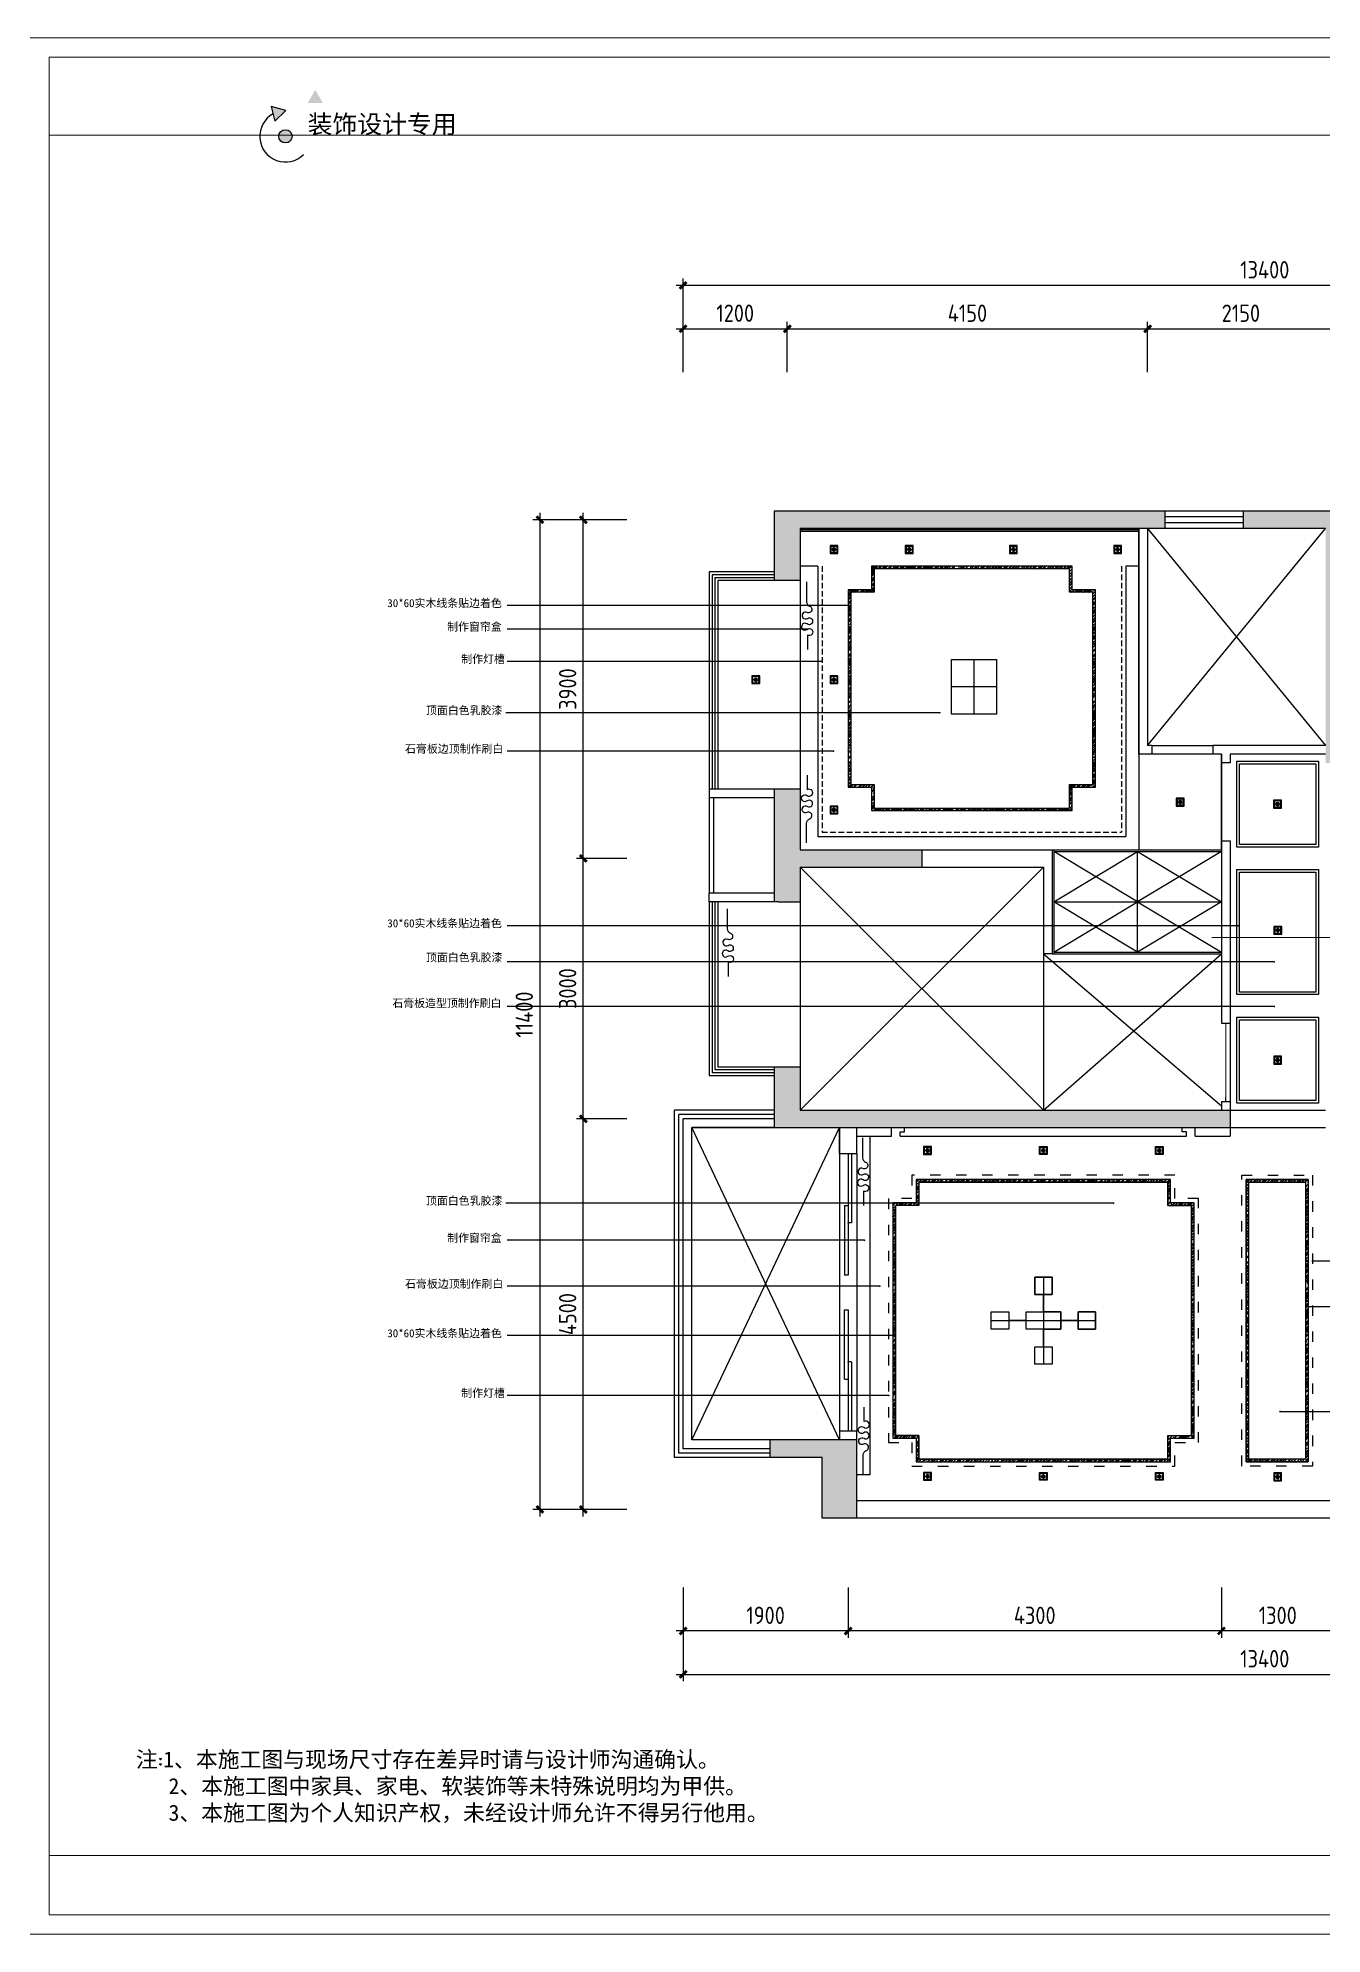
# Model space of a CAD drawing. Extents: x 643133 to 135659452, y -425133 to -387116.
# Drawn here: x 735892 to 750684, y -408958 to -387116 of the extents above; entities that cross this region are included whole.
import ezdxf

# ---------------------------------------------------------------- set-up
doc = ezdxf.new("R2010")
doc.units = 0
doc.header["$LTSCALE"] = 10
doc.header["$MEASUREMENT"] = 0
doc.linetypes.add('ACAD_ISO03W100', pattern=[30, 12, -18])
doc.linetypes.add('DASHED2', pattern=[9.525, 6.35, -3.175])
for name, color, linetype in [('30', 30, 'Continuous'), ('34', 34, 'Continuous'), ('38', 38, 'Continuous')]:
    doc.layers.add(name, color=color, linetype=linetype)
doc.layers.add('极细线', color=250, linetype='Continuous', lineweight=9)
doc.layers.add('窗线', color=2, linetype='Continuous', lineweight=20)
doc.styles.add('ATT', font='')
doc.styles.get("Standard").update_dxf_attribs({"font": 'gbenor.shx', "bigfont": 'gbcbig.shx'})
doc.styles.add('STYLE1', font='')
doc.styles.add('外部标注', font='complex.shx')
doc.styles.add('样式 1', font='complex.shx')
doc.styles.get('ATT').set_extended_font_data('SimSun')
doc.styles.get('STYLE1').set_extended_font_data('SimSun')
doc.dimstyles.new('平面布局内部', dxfattribs={"dimtxt": 60, "dimasz": 20, "dimexe": 40, "dimexo": 0, "dimgap": 50, "dimtad": 1, "dimdec": 0, "dimzin": 0, "dimdsep": 46, "dimtxsty": '外部标注', "dimblk": 'ARCHTICK', "dimcen": 5, "dimclrt": 56, "dimadec": 0, "dimazin": 0, "dimtfac": 1, "dimtdec": 0, "dimtmove": 2, "dimatfit": 3, "dimldrblk": 'DOT', "dimfxl": 40, "dimtolj": 1, "dimtzin": 0, "dimarcsym": 0})
pattern_1 = [(45, (23042.45973, 0), (-0.088388347648, 0.088388347648), [])]
pattern_2 = [(45, (23042.46, 0), (29.6984848, 79.1959595), [525, -70, 175, -35]), (45, (23063, 45.29), (-57.664558, 8.1670833), [105, -11.55, 210, -26.25]), (45, (23033.798, 33.41), (112.11178016, 145.2750882), [280, -49, 140, -35])]

# ---------------------------------------------------------------- blocks, each defined once
blk = doc.blocks.new('_ArchTick')
at = {"color": 0, "linetype": 'ByBlock', "const_width": 0.4}
blk.add_lwpolyline([(-0.5, -0.5), (0.5, 0.5)], dxfattribs=at)
blk = doc.blocks.new('A$C4FE514A6')
at = {"layer": '38'}
h = blk.add_hatch(color=256, dxfattribs=at)
h.paths.add_polyline_path([(218, 150), (202, 150, -0.198912), (186, 114, -0.198912), (150, 98), (150, 82, 0.198912), (198, 102, 0.198912)])
h.paths.add_polyline_path([(150, 218), (150, 202, -0.414214), (202, 150), (218, 150, 0.414214)])
h.paths.add_polyline_path([(150, 202), (150, 218, 0.198912), (102, 198, 0.198912), (82, 150), (98, 150, -0.198912), (114, 186, -0.198912)])
h.paths.add_polyline_path([(150, 82), (150, 98, -0.414214), (98, 150), (82, 150, 0.414214)])
at = {"layer": '34'}
for p, q in [((140, 150), (67, 150)), ((145, 150), (155, 150)), ((150, 160), (150, 247)), ((150, 145), (150, 155)), ((150, 140), (150, 62)), ((160, 150), (236, 150))]:
    blk.add_line(p, q, dxfattribs=at)
at = {"layer": '34', "linetype": 'ByBlock'}
blk.add_lwpolyline([(300, 0), (0, 0), (0, 300), (300, 300)], close=True, dxfattribs=at)
at = {"layer": '34'}
for radius in [67.7, 51.6]:
    blk.add_circle((150, 150), radius, dxfattribs=at)
at = {"layer": '38', "linetype": 'ByBlock'}
blk.add_lwpolyline([(270, 30), (30, 30), (30, 270), (270, 270)], close=True, dxfattribs=at)
blk = doc.blocks.new('_Dot')
at = {"color": 0, "linetype": 'ByBlock', "lineweight": -2}
blk.add_line((-0.5, 0), (-1, 0), dxfattribs=at)
at = {"color": 0, "linetype": 'ByBlock', "const_width": 0.5}
blk.add_lwpolyline([(-0.25, 0, 1), (0.25, 0, 1)], format="xyb", close=True, dxfattribs=at)

msp = doc.modelspace()

# ---------------------------------------------------------------- hatches: boundary and pattern name
at = {"layer": '34'}
h = msp.add_hatch(color=256, dxfattribs=at)
h.paths.add_polyline_path([(738819.8, -388249.5, 1.0000003), (738666.3, -388249.5, 1.0000003)])
h.paths.add_polyline_path([(738578.3, -387906.3), (738622.1, -388076.6), (738743.1, -387958), (738743.1, -387952.2)])
h.paths.add_polyline_path([(739086.1, -387714.1), (738998.3, -387866.5), (739174.2, -387866.4)])
for points in [[(744373.8, -392566.8), (744373.8, -393366.8), (744673.8, -393366.8), (744673.8, -392766.8), (748873.8, -392766.8), (748873.8, -392566.8), (748673.8, -392566.8)], [(750923.8, -392766.8), (751223.8, -392766.8), (751223.8, -392566.8), (750823.8, -392566.8), (749773.8, -392566.8), (749773.8, -392766.8), (750723.8, -392766.8), (750723.8, -395466.8), (750923.8, -395466.8)], [(746073.8, -396666.8), (746073.8, -396466.8), (744673.8, -396466.8), (744673.8, -395766.8), (744423.8, -395766.8), (744373.8, -395766.8), (744373.8, -397066.8), (744423.8, -397066.8), (744673.8, -397066.8), (744673.8, -396666.8)], [(745223.8, -399466.8), (744673.8, -399466.8), (744673.8, -398966.8), (744373.8, -398966.8), (744373.8, -399666.8), (749623.8, -399666.8), (749623.8, -399466.8)], [(744923.8, -403466.8), (744923.8, -404166.8), (745323.8, -404166.8), (745323.8, -403266.8), (744323.8, -403266.8), (744323.8, -403466.8)]]:
    msp.add_hatch(color=256, dxfattribs=at).paths.add_polyline_path(points)
h = msp.add_hatch(dxfattribs=at)
h.set_pattern_fill('ANSI31', color=256, style=0)
h.set_pattern_definition(pattern_1)
h.paths.add_polyline_path([(744673.8, -392781.8), (744673.8, -392801.8), (748573.8, -392801.8), (748573.8, -392781.8)])
h = msp.add_hatch(dxfattribs=at)
h.set_pattern_fill('ANSI31', color=256, style=0)
h.set_pattern_definition(pattern_1)
h.paths.add_polyline_path([(744673.8, -392781.8), (744673.8, -392801.8), (748573.8, -392801.8), (748573.8, -392781.8)])
h = msp.add_hatch(dxfattribs=at)
h.set_pattern_fill('AR-RROOF,_O', color=256, scale=35, angle=45)
h.set_pattern_definition(pattern_2)
h.paths.add_polyline_path([(748073.8, -393471.8), (747803.8, -393471.8), (747803.8, -393201.8), (745493.8, -393201.8), (745493.8, -393471.8), (745223.8, -393471.8), (745223.8, -395746.8), (745493.8, -395746.8), (745493.8, -396016.8), (747803.8, -396016.8), (747803.8, -395746.8), (748073.8, -395746.8)])
h.paths.add_polyline_path([(748043.8, -393501.8), (747773.8, -393501.8), (747773.8, -393231.8), (745523.8, -393231.8), (745523.8, -393501.8), (745253.8, -393501.8), (745253.8, -395716.8), (745523.8, -395716.8), (745523.8, -395986.8), (747773.8, -395986.8), (747773.8, -395716.8), (748043.8, -395716.8)], flags=16)
h = msp.add_hatch(dxfattribs=at)
h.set_pattern_fill('AR-RROOF,_O', color=256, scale=35, angle=45)
h.set_pattern_definition(pattern_2)
h.paths.add_polyline_path([(749208.8, -400536.8), (748938.8, -400536.8), (748938.8, -400266.8), (746008.8, -400266.8), (746008.8, -400536.8), (745738.8, -400536.8), (745738.8, -403246.8), (746008.8, -403246.8), (746008.8, -403516.8), (748938.8, -403516.8), (748938.8, -403246.8), (749208.8, -403246.8)])
h.paths.add_polyline_path([(749178.8, -400566.8), (748908.8, -400566.8), (748908.8, -400296.8), (746038.8, -400296.8), (746038.8, -400566.8), (745768.8, -400566.8), (745768.8, -403216.8), (746038.8, -403216.8), (746038.8, -403486.8), (748908.8, -403486.8), (748908.8, -403216.8), (749178.8, -403216.8)], flags=16)
h = msp.add_hatch(dxfattribs=at)
h.set_pattern_fill('AR-RROOF,_O', color=256, scale=35, angle=45)
h.set_pattern_definition(pattern_2)
h.paths.add_polyline_path([(749808.8, -403516.8), (750523.8, -403516.8), (750523.8, -400266.8), (749808.8, -400266.8)])
h.paths.add_polyline_path([(749838.8, -403486.8), (750493.8, -403486.8), (750493.8, -400296.8), (749838.8, -400296.8)], flags=16)

# ---------------------------------------------------------------- linework, layer by layer
at = {"layer": '30'}
for p, q in [((743323.8, -390466.8), (743323.8, -389886.8)), ((756803.8, -389966.8), (743243.8, -389966.8)), ((743243.8, -390466.8), (744603.8, -390466.8)), ((743323.8, -390966.8), (743323.8, -390386.8)), ((744443.8, -390466.8), (748753.8, -390466.8)), ((744523.8, -390966.8), (744523.8, -390386.8)), ((744523.8, -390886.8), (744523.8, -390386.8)), ((748593.8, -390466.8), (750903.8, -390466.8)), ((748673.8, -390966.8), (748673.8, -390386.8)), ((748673.8, -390966.8), (748673.8, -390386.8)), ((742173.8, -392666.8), (741593.8, -392666.8)), ((741673.8, -392586.8), (741673.8, -404146.8)), ((742673.8, -392666.8), (742093.8, -392666.8)), ((742173.8, -396646.8), (742173.8, -392586.8)), ((744373.8, -392566.8), (744373.8, -393366.8)), ((748673.8, -392566.8), (744373.8, -392566.8)), ((748873.8, -392566.8), (748673.8, -392566.8)), ((748873.8, -392566.8), (748873.8, -392766.8)), ((750823.8, -392566.8), (749773.8, -392566.8)), ((749773.8, -392566.8), (749773.8, -392766.8)), ((748873.8, -392766.8), (744673.8, -392766.8)), ((744673.8, -392766.8), (744673.8, -393366.8)), ((744673.8, -392766.8), (744673.8, -393366.8)), ((748573.8, -392766.8), (748573.8, -395366.8)), ((748573.8, -392766.8), (748573.8, -395366.8)), ((748673.8, -392766.8), (748673.8, -395266.8)), ((750723.8, -392766.8), (749773.8, -392766.8)), ((744673.8, -393366.8), (744373.8, -393366.8)), ((748723.8, -395266.8), (748673.8, -395266.8)), ((748723.8, -395266.8), (748723.8, -395366.8)), ((749423.8, -395266.8), (749423.8, -395366.8)), ((750723.8, -395266.8), (749423.8, -395266.8)), ((748723.8, -395366.8), (748573.8, -395366.8)), ((749523.8, -395366.8), (749423.8, -395366.8)), ((749523.8, -395366.8), (749523.8, -395466.8)), ((749623.8, -395466.8), (749523.8, -395466.8)), ((749623.8, -395366.8), (749623.8, -395466.8)), ((750723.8, -395366.8), (749623.8, -395366.8)), ((743623.8, -395766.8), (744423.8, -395766.8)), ((743623.8, -395766.8), (743623.8, -395866.8)), ((744373.8, -395766.8), (744373.8, -397066.8)), ((744423.8, -395766.8), (744673.8, -395766.8)), ((744673.8, -395766.8), (744673.8, -396466.8)), ((744673.8, -395766.8), (744673.8, -396466.8)), ((743623.8, -395866.8), (744373.8, -395866.8)), ((749523.8, -396366.8), (749523.8, -398466.8)), ((749523.8, -396366.8), (749623.8, -396366.8)), ((749623.8, -396366.8), (749623.8, -398466.8)), ((742673.8, -396566.8), (742093.8, -396566.8)), ((742673.8, -396566.8), (742093.8, -396566.8)), ((742173.8, -399646.8), (742173.8, -396486.8)), ((744673.8, -396466.8), (747573.8, -396466.8)), ((744673.8, -396466.8), (747573.8, -396466.8)), ((746073.8, -396466.8), (746073.8, -396666.8)), ((747573.8, -396466.8), (747573.8, -396666.8)), ((747573.8, -396466.8), (749523.8, -396466.8)), ((744673.8, -396666.8), (744673.8, -397066.8)), ((744673.8, -396666.8), (747373.8, -396666.8)), ((744673.8, -396666.8), (747473.8, -396666.8)), ((747373.8, -396666.8), (747473.8, -396666.8)), ((747473.8, -396666.8), (747473.8, -397666.8)), ((747573.8, -396666.8), (747573.8, -397666.8)), ((744373.8, -396966.8), (743623.8, -396966.8)), ((743623.8, -397066.8), (743623.8, -396966.8)), ((744423.8, -397066.8), (743623.8, -397066.8)), ((744423.8, -397066.8), (744673.8, -397066.8)), ((747573.8, -397666.8), (747473.8, -397666.8)), ((747573.8, -397666.8), (749523.8, -397666.8)), ((749523.8, -398466.8), (749623.8, -398466.8)), ((744373.8, -398966.8), (744373.8, -399666.8)), ((744373.8, -398966.8), (744673.8, -398966.8)), ((744673.8, -398966.8), (744673.8, -399466.8)), ((742173.8, -404146.8), (742173.8, -399486.8)), ((744673.8, -399466.8), (745223.8, -399466.8)), ((745223.8, -399466.8), (749623.8, -399466.8)), ((749523.8, -399366.8), (749523.8, -399466.8)), ((749623.8, -399366.8), (749623.8, -399666.8)), ((742673.8, -399566.8), (742093.8, -399566.8)), ((742673.8, -399566.8), (742093.8, -399566.8)), ((744373.8, -399666.8), (749623.8, -399666.8)), ((745123.8, -399966.8), (745123.8, -399666.8)), ((745323.8, -399966.8), (745323.8, -399666.8)), ((745323.8, -399666.8), (749623.8, -399666.8)), ((745123.8, -399966.8), (745323.8, -399966.8)), ((745323.8, -403166.8), (745123.8, -403166.8)), ((745123.8, -403166.8), (745123.8, -403266.8)), ((745323.8, -403266.8), (745323.8, -403166.8)), ((745323.8, -403266.8), (744323.8, -403266.8)), ((744323.8, -403266.8), (744323.8, -403466.8)), ((745323.8, -404166.8), (745323.8, -403266.8)), ((744923.8, -403466.8), (744323.8, -403466.8)), ((744923.8, -404166.8), (744923.8, -403466.8)), ((742173.8, -404066.8), (741593.8, -404066.8)), ((742673.8, -404066.8), (742093.8, -404066.8)), ((750823.8, -403966.8), (745323.8, -403966.8)), ((750823.8, -404166.8), (744923.8, -404166.8)), ((743323.8, -404966.8), (743323.8, -405546.8)), ((745223.8, -404966.8), (745223.8, -405546.8)), ((745223.8, -404966.8), (745223.8, -405546.8)), ((749523.8, -404966.8), (749523.8, -405546.8)), ((749523.8, -404966.8), (749523.8, -405546.8)), ((745303.8, -405466.8), (743243.8, -405466.8)), ((743323.8, -405466.8), (743323.8, -406046.8)), ((749603.8, -405466.8), (745143.8, -405466.8)), ((750903.8, -405466.8), (749443.8, -405466.8)), ((743243.8, -405966.8), (756803.8, -405966.8))]:
    msp.add_line(p, q, dxfattribs=at)
at = {"layer": '34'}
for p, q in [((749773.8, -392633.5), (748873.8, -392633.5)), ((749773.8, -392700.1), (748873.8, -392700.1)), ((748573.8, -392781.8), (744673.8, -392781.8)), ((748573.8, -392781.8), (744673.8, -392781.8)), ((748573.8, -392801.8), (744673.8, -392801.8)), ((748573.8, -392801.8), (744673.8, -392801.8)), ((748673.8, -392766.8), (750723.8, -395266.8)), ((748673.8, -395266.8), (750723.8, -392766.8)), ((744373.8, -393300.1), (743657.2, -393300.1)), ((743657.2, -393300.1), (743657.2, -395766.8)), ((744373.8, -393333.5), (743690.5, -393333.5)), ((743690.5, -393333.5), (743690.5, -395766.8)), ((744873.8, -393201.8), (744673.8, -393201.8)), ((744873.8, -393201.8), (744673.8, -393201.8)), ((744673.8, -393366.8), (744673.8, -395766.8)), ((744673.8, -393366.8), (744673.8, -395766.8)), ((744873.8, -393201.8), (744873.8, -396316.8)), ((744873.8, -393201.8), (744873.8, -396316.8)), ((748573.8, -393201.8), (748423.8, -393201.8)), ((748423.8, -393201.8), (748423.8, -396316.8)), ((748573.8, -393201.8), (748423.8, -393201.8)), ((748423.8, -393201.8), (748423.8, -396316.8)), ((748723.8, -395266.8), (749423.8, -395266.8)), ((748573.8, -395366.8), (748573.8, -396466.8)), ((748573.8, -395366.8), (748573.8, -396466.8)), ((749423.8, -395366.8), (748723.8, -395366.8)), ((749523.8, -395466.8), (749523.8, -396366.8)), ((744873.8, -396316.8), (748423.8, -396316.8)), ((744873.8, -396316.8), (748423.8, -396316.8)), ((744673.8, -396666.8), (747473.8, -399466.8)), ((747473.8, -396666.8), (744673.8, -399466.8)), ((747473.8, -399466.8), (749523.8, -397666.8)), ((747473.8, -397666.8), (749523.8, -399416.8)), ((747473.8, -397666.8), (747473.8, -399466.8)), ((749623.8, -398366.8), (749623.8, -399466.8)), ((749523.8, -399366.8), (749623.8, -399366.8)), ((749573.8, -399366.8), (749573.8, -399316.8)), ((749623.8, -399466.8), (750723.8, -399466.8)), ((745123.8, -403266.8), (743423.8, -399666.8)), ((743423.8, -403266.8), (745123.8, -399666.8)), ((745723.8, -399766.8), (745723.8, -399666.8)), ((745823.8, -399766.8), (745823.8, -399716.8)), ((745823.8, -399766.8), (745823.8, -399716.8)), ((745823.8, -399716.8), (745873.8, -399716.8)), ((745873.8, -399716.8), (745873.8, -399666.8)), ((746373.8, -399666.8), (748573.8, -399666.8)), ((749073.8, -399716.8), (749073.8, -399666.8)), ((749123.8, -399716.8), (749073.8, -399716.8)), ((749123.8, -399766.8), (749123.8, -399716.8)), ((749123.8, -399766.8), (749123.8, -399716.8)), ((749223.8, -399766.8), (749223.8, -399666.8)), ((749623.8, -399666.8), (750723.8, -399666.8)), ((749623.8, -399666.8), (749623.8, -399766.8)), ((745323.8, -399766.8), (745723.8, -399766.8)), ((745473.8, -399766.8), (745473.8, -403666.8)), ((745823.8, -399766.8), (749123.8, -399766.8)), ((749223.8, -399766.8), (749623.8, -399766.8)), ((745223.8, -399966.8), (745223.8, -401366.8)), ((745263.8, -399966.8), (745263.8, -400766.8)), ((749808.8, -400266.8), (749808.8, -403516.8)), ((750523.8, -400266.8), (749808.8, -400266.8)), ((750523.8, -400266.8), (750523.8, -403516.8)), ((745183.8, -400566.8), (745183.8, -401366.8)), ((745183.8, -400566.8), (745223.8, -400566.8)), ((745263.8, -400766.8), (745223.8, -400766.8)), ((745223.8, -401366.8), (745183.8, -401366.8)), ((745183.8, -402566.8), (745183.8, -401766.8)), ((745183.8, -401766.8), (745223.8, -401766.8)), ((745223.8, -401766.8), (745223.8, -403166.8)), ((745263.8, -402366.8), (745223.8, -402366.8)), ((745263.8, -402366.8), (745263.8, -403166.8)), ((745183.8, -402566.8), (745223.8, -402566.8)), ((749808.8, -403516.8), (750523.8, -403516.8)), ((745473.8, -403666.8), (745323.8, -403666.8))]:
    msp.add_line(p, q, dxfattribs=at)
at = {"layer": '34', "color": 1, "linetype": 'DASHED2'}
for p, q in [((744923.8, -393201.8), (744923.8, -396266.8)), ((744923.8, -393201.8), (744923.8, -396266.8)), ((748373.8, -393201.8), (748373.8, -396266.8)), ((748373.8, -393201.8), (748373.8, -396266.8)), ((744923.8, -396266.8), (748373.8, -396266.8)), ((744923.8, -396266.8), (748373.8, -396266.8))]:
    msp.add_line(p, q, dxfattribs=at)
at = {"layer": '34', "color": 1}
for p, q in [((746673.8, -394276.8), (746673.8, -394906.8)), ((746933.8, -394591.8), (746413.8, -394591.8)), ((747473.8, -401391.8), (747473.8, -402391.8)), ((746873.8, -401891.8), (748073.8, -401891.8))]:
    msp.add_line(p, q, dxfattribs=at)
at = {"layer": '34'}
for points in [[(738747.7, -387953.5), (738578.3, -387906.3), (738622.1, -388076.6)], [(748073.8, -393471.8), (747803.8, -393471.8), (747803.8, -393201.8), (745493.8, -393201.8), (745493.8, -393471.8), (745223.8, -393471.8), (745223.8, -395746.8), (745493.8, -395746.8), (745493.8, -396016.8), (747803.8, -396016.8), (747803.8, -395746.8), (748073.8, -395746.8)], [(748043.8, -393501.8), (747773.8, -393501.8), (747773.8, -393231.8), (745523.8, -393231.8), (745523.8, -393501.8), (745253.8, -393501.8), (745253.8, -395716.8), (745523.8, -395716.8), (745523.8, -395986.8), (747773.8, -395986.8), (747773.8, -395716.8), (748043.8, -395716.8)], [(749703.8, -395446.8), (750643.8, -395446.8), (750643.8, -396436.8), (749703.8, -396436.8)], [(749733.8, -395476.8), (750613.8, -395476.8), (750613.8, -396406.8), (749733.8, -396406.8)], [(749703.8, -396696.8), (750643.8, -396696.8), (750643.8, -398136.8), (749703.8, -398136.8)], [(749733.8, -396726.8), (750613.8, -396726.8), (750613.8, -398106.8), (749733.8, -398106.8)], [(749703.8, -398396.8), (750643.8, -398396.8), (750643.8, -399386.8), (749703.8, -399386.8)], [(749733.8, -398426.8), (750613.8, -398426.8), (750613.8, -399356.8), (749733.8, -399356.8)], [(743423.8, -399666.8), (745123.8, -399666.8), (745123.8, -403266.8), (743423.8, -403266.8)], [(749208.8, -400536.8), (748938.8, -400536.8), (748938.8, -400266.8), (746008.8, -400266.8), (746008.8, -400536.8), (745738.8, -400536.8), (745738.8, -403246.8), (746008.8, -403246.8), (746008.8, -403516.8), (748938.8, -403516.8), (748938.8, -403246.8), (749208.8, -403246.8)], [(749178.8, -400566.8), (748908.8, -400566.8), (748908.8, -400296.8), (746038.8, -400296.8), (746038.8, -400566.8), (745768.8, -400566.8), (745768.8, -403216.8), (746038.8, -403216.8), (746038.8, -403486.8), (748908.8, -403486.8), (748908.8, -403216.8), (749178.8, -403216.8)], [(749808.8, -400266.8), (750523.8, -400266.8), (750523.8, -403516.8), (749808.8, -403516.8)], [(749838.8, -400296.8), (750493.8, -400296.8), (750493.8, -403486.8), (749838.8, -403486.8)]]:
    msp.add_lwpolyline(points, close=True, dxfattribs=at)
for points in [[(749523.8, -395366.8), (748573.8, -395366.8), (748573.8, -392766.8), (744673.8, -392781.8), (744673.8, -396466.8), (749523.8, -396466.8), (749523.8, -395366.8)], [(746038.8, -400296.8), (746038.8, -400566.8), (745768.8, -400566.8)], [(746038.8, -400296.8), (748908.8, -400296.8)], [(748908.8, -400296.8), (748908.8, -400566.8), (749178.8, -400566.8)], [(745768.8, -403216.8), (745768.8, -400566.8)], [(749178.8, -400566.8), (749178.8, -403216.8)], [(746038.8, -403486.8), (746038.8, -403216.8), (745768.8, -403216.8)], [(748908.8, -403486.8), (748908.8, -403216.8), (749178.8, -403216.8)], [(748908.8, -403486.8), (746038.8, -403486.8)]]:
    msp.add_lwpolyline(points, dxfattribs=at)
at = {"layer": '34', "color": 3}
for points in [[(744746.4, -393383), (744746.4, -393611.6, 0.3193219), (744781.2, -393660.6, -1.0604581), (744750.9, -393733.6, 1.7092371), (744755.1, -393802.8, -1.9463262), (744751.9, -393866.5, 2.0696578), (744751.9, -393929.2, -1.9119515), (744756.1, -393994.9), (744756.1, -394097.4), (744756.1, -394162.2)], [(744746.4, -393383), (744746.4, -393611.6, 0.3193219), (744781.2, -393660.6, -1.0604581), (744750.9, -393733.6, 1.7092371), (744755.1, -393802.8, -1.9463262), (744751.9, -393866.5, 2.0696578), (744751.9, -393929.2, -1.9119515), (744756.1, -393994.9), (744756.1, -394097.4), (744756.1, -394162.2)], [(744746.4, -396388.7), (744746.4, -396160.1, -0.3193219), (744781.2, -396111.2, 1.0604581), (744750.9, -396038.1, -1.7092371), (744755.1, -395969, 1.9463262), (744751.9, -395905.3, -2.0696578), (744751.9, -395842.6, 1.9119515), (744756.1, -395776.8), (744756.1, -395674.4), (744756.1, -395609.6)], [(744746.4, -396388.7), (744746.4, -396160.1, -0.3193219), (744781.2, -396111.2, 1.0604581), (744750.9, -396038.1, -1.7092371), (744755.1, -395969, 1.9463262), (744751.9, -395905.3, -2.0696578), (744751.9, -395842.6, 1.9119515), (744756.1, -395776.8), (744756.1, -395674.4), (744756.1, -395609.6)], [(745390.8, -399787.7), (745390.8, -400016.3, 0.3193219), (745425.6, -400065.2, -1.0604581), (745395.3, -400138.3, 1.7092371), (745399.5, -400207.4, -1.9463262), (745396.4, -400271.1, 2.0696578), (745396.3, -400333.8, -1.9119515), (745400.5, -400399.6), (745400.5, -400502), (745400.5, -400566.8)], [(745398.8, -403666.8), (745398.8, -403438.2, -0.3193219), (745433.6, -403389.3, 1.0604581), (745403.4, -403316.2, -1.7092371), (745407.5, -403247, 1.9463262), (745404.4, -403183.4, -2.0696578), (745404.4, -403120.6, 1.9119515), (745408.6, -403054.9), (745408.6, -402952.5), (745408.6, -402887.7)]]:
    msp.add_lwpolyline(points, format="xyb", dxfattribs=at)
at = {"layer": '34', "color": 1}
for points in [[(746933.8, -394276.8), (746933.8, -394906.8), (746413.8, -394906.8), (746413.8, -394276.8)], [(747573.8, -401391.8), (747573.8, -401591.8), (747473.8, -401591.8), (747473.8, -401791.8), (747673.8, -401791.8), (747673.8, -401891.8), (747873.8, -401891.8), (747873.8, -401791.8), (748073.8, -401791.8), (748073.8, -401991.8), (747873.8, -401991.8), (747873.8, -401891.8), (747673.8, -401891.8), (747673.8, -401991.8), (747473.8, -401991.8), (747473.8, -402191.8), (747573.8, -402191.8), (747573.8, -402391.8), (747373.8, -402391.8), (747373.8, -402191.8), (747473.8, -402191.8), (747473.8, -401991.8), (747273.8, -401991.8), (747273.8, -401891.8), (747073.8, -401891.8), (747073.8, -401991.8), (746873.8, -401991.8), (746873.8, -401791.8), (747073.8, -401791.8), (747073.8, -401891.8), (747273.8, -401891.8), (747273.8, -401791.8), (747473.8, -401791.8), (747473.8, -401591.8), (747373.8, -401591.8), (747373.8, -401391.8)], [(747573.8, -401391.8), (747373.8, -401391.8), (747373.8, -401591.8), (747573.8, -401591.8)], [(746873.8, -401791.8), (747073.8, -401791.8), (747073.8, -401991.8), (746873.8, -401991.8)], [(747273.8, -401791.8), (747473.8, -401791.8), (747473.8, -401991.8), (747273.8, -401991.8)], [(747673.8, -401791.8), (747473.8, -401791.8), (747473.8, -401991.8), (747673.8, -401991.8)], [(748073.8, -401791.8), (747873.8, -401791.8), (747873.8, -401991.8), (748073.8, -401991.8)], [(747573.8, -402391.8), (747373.8, -402391.8), (747373.8, -402191.8), (747573.8, -402191.8)]]:
    msp.add_lwpolyline(points, close=True, dxfattribs=at)
at = {"layer": '34'}
msp.add_lwpolyline([(743833, -397149.1), (743833, -397377.7, 0.3193219), (743867.8, -397426.6, -1.0604581), (743837.5, -397499.7, 1.7092371), (743841.7, -397568.9, -1.9463262), (743838.5, -397632.5, 2.0696578), (743838.5, -397695.3, -1.9119515), (743842.7, -397761), (743842.7, -397863.4), (743842.7, -397928.2)], format="xyb", dxfattribs=at)
at = {"layer": '34', "color": 2, "linetype": 'ACAD_ISO03W100', "const_width": 10}
msp.add_lwpolyline([(749412.4, -397479.4), (751437.7, -397479.4)], dxfattribs=at)
at = {"layer": '34', "color": 1, "linetype": 'ACAD_ISO03W100'}
for points in [[(749258.8, -400486.8), (748988.8, -400486.8), (748988.8, -400216.8), (745958.8, -400216.8), (745958.8, -400486.8), (745688.8, -400486.8), (745688.8, -403296.8), (745958.8, -403296.8), (745958.8, -403566.8), (748988.8, -403566.8), (748988.8, -403296.8), (749258.8, -403296.8)], [(749758.8, -400216.8), (750573.8, -400216.8), (750573.8, -403566.8), (749758.8, -403566.8)]]:
    msp.add_lwpolyline(points, close=True, dxfattribs=at)
at = {"layer": '34'}
msp.add_circle((738743.1, -388249.5), 76.7, dxfattribs=at)
msp.add_arc((738743.1, -388249.5), 295.9, 118.92838, 314.96748, dxfattribs=at)
for p in [(745223.8, -400766.8), (745223.8, -402366.8)]:
    msp.add_point(p, dxfattribs=at)
at = {"layer": '38', "lineweight": 13}
for p, q in [((735797.8, -387115.9), (766686.2, -387115.9)), ((766686.2, -408958.3), (735797.8, -408958.3))]:
    msp.add_line(p, q, dxfattribs=at)
at = {"layer": '38', "lineweight": 5}
for p, q in [((736020.1, -387338.1), (766464, -387338.1)), ((736020.1, -408736.1), (736020.1, -387338.1)), ((736020.1, -388237.8), (738741.2, -388237.8)), ((738741.2, -388237.8), (763291.1, -388237.8)), ((763291.1, -408053.9), (736020.1, -408053.9)), ((766464, -408736.1), (736020.1, -408736.1))]:
    msp.add_line(p, q, dxfattribs=at)
at = {"layer": '38'}
for p, q in [((749773.8, -392566.8), (748873.8, -392566.8)), ((749773.8, -392766.8), (748873.8, -392766.8)), ((744373.8, -393266.8), (743623.8, -393266.8)), ((743623.8, -393266.8), (743623.8, -395766.8)), ((744373.8, -393366.8), (743723.8, -393366.8)), ((743723.8, -393366.8), (743723.8, -395766.8)), ((743623.8, -395866.8), (743623.8, -396966.8)), ((743673.8, -395866.8), (743673.8, -396966.8)), ((743623.8, -397066.8), (743623.8, -399066.8)), ((743657.2, -397066.8), (743657.2, -399033.5)), ((743690.5, -397066.8), (743690.5, -399000.1)), ((743723.8, -397066.8), (743723.8, -398966.8)), ((744673.8, -397066.8), (744673.8, -398966.8)), ((743657.2, -399033.5), (744373.8, -399033.5)), ((743690.5, -399000.1), (744373.8, -399000.1)), ((743723.8, -398966.8), (744373.8, -398966.8)), ((743623.8, -399066.8), (744373.8, -399066.8)), ((743223.8, -403466.8), (743223.8, -399466.8)), ((744373.8, -399466.8), (743223.8, -399466.8)), ((743273.8, -403416.8), (743273.8, -399516.8)), ((744373.8, -399516.8), (743273.8, -399516.8)), ((743323.8, -403366.8), (743323.8, -399566.8)), ((744373.8, -399566.8), (743323.8, -399566.8)), ((743423.8, -403266.8), (743423.8, -399666.8)), ((744373.8, -399666.8), (743423.8, -399666.8)), ((745123.8, -399966.8), (745123.8, -403166.8)), ((745323.8, -399966.8), (745323.8, -403166.8)), ((744323.8, -403416.8), (743273.8, -403416.8)), ((744323.8, -403366.8), (743323.8, -403366.8)), ((744323.8, -403266.8), (743423.8, -403266.8)), ((744323.8, -403466.8), (743223.8, -403466.8))]:
    msp.add_line(p, q, dxfattribs=at)
at = {"layer": '38', "linetype": 'ACAD_ISO03W100', "ltscale": 20}
for p, q in [((747593.8, -396466.8), (747593.8, -397666.8)), ((747593.8, -396486.8), (749523.8, -396486.8)), ((748558.8, -397066.8), (747593.8, -396486.8)), ((747593.8, -397066.8), (748558.8, -396486.8)), ((748558.8, -397066.8), (748558.8, -396486.8)), ((748558.8, -396486.8), (749523.8, -397066.8)), ((749523.8, -396486.8), (748558.8, -397066.8)), ((747593.8, -397066.8), (749523.8, -397066.8)), ((748558.8, -397646.8), (747593.8, -397066.8)), ((747593.8, -397646.8), (748558.8, -397066.8)), ((748558.8, -397646.8), (748558.8, -397066.8)), ((748558.8, -397066.8), (749523.8, -397646.8)), ((749523.8, -397066.8), (748558.8, -397646.8)), ((747593.8, -397646.8), (749523.8, -397646.8))]:
    msp.add_line(p, q, dxfattribs=at)
at = {"layer": '极细线'}
msp.add_line((749573.8, -399316.8), (749573.8, -398466.8), dxfattribs=at)
at = {"layer": '窗线'}
msp.add_line((746973.8, -396666.8), (745573.8, -396666.8), dxfattribs=at)

# ---------------------------------------------------------------- block references
at = {"yscale": 0.3000000000465661, "zscale": 0.3, "rotation": 180}
for p, xscale in [((745015.7, -392963.8), -0.3000000000465661), ((745015.7, -392963.8), -0.3000000000465661), ((745883.3, -392963.8), -0.3000000000465661), ((747083.3, -392963.8), -0.3000000000465661), ((748283.3, -392963.8), -0.3000000000465661), ((748283.3, -392963.8), -0.3000000000465661), ((744115.7, -394463.8), -0.3000000000465661), ((745015.7, -394463.8), -0.3000000000465661), ((745015.7, -394463.8), -0.3000000000465661), ((745015.7, -395963.8), -0.3000000000465661), ((745015.7, -395963.8), -0.3000000000465661), ((749003.8, -395874.9), -0.3000000000465661), ((750125.7, -395896.8), -0.3000000000465661), ((750128.8, -397350.2), -0.3000000000465661), ((750127.3, -398846.8), -0.3000000000465661), ((746093.1, -399887.4), -0.3000000000465661), ((747518.8, -399887.4), 0.3000000000465661), ((748854.5, -399887.4), 0.3000000000465661), ((746093.1, -403640.6), -0.3000000000465661), ((747518.8, -403640.6), 0.3000000000465661), ((748854.5, -403640.6), 0.3000000000465661), ((750127.3, -403646.8), -0.3000000000465661)]:
    msp.add_blockref('A$C4FE514A6', p, dxfattribs=dict(at, xscale=xscale))
at = {"layer": '30', "xscale": 80, "yscale": 80, "zscale": 80}
for p, rotation in [((743323.8, -389966.8), 180), ((743323.8, -390466.8), 180), ((744523.8, -390466.8), 180), ((748673.8, -390466.8), 180), ((741673.8, -392666.8), 90), ((742173.8, -392666.8), 90), ((742173.8, -396566.8), 90), ((742173.8, -396566.8), 270), ((742173.8, -399566.8), 90), ((742173.8, -399566.8), 270), ((741673.8, -404066.8), 270), ((742173.8, -404066.8), 270), ((743323.8, -405466.8), 180), ((745223.8, -405466.8), 180), ((749523.8, -405466.8), 180), ((743323.8, -405966.8), 180)]:
    msp.add_blockref('_ArchTick', p, dxfattribs=dict(at, rotation=rotation))
for p in [(744523.8, -390466.8), (748673.8, -390466.8), (745223.8, -405466.8), (749523.8, -405466.8)]:
    msp.add_blockref('_ArchTick', p, dxfattribs=at)

# ---------------------------------------------------------------- texts
at = {"layer": '30', "char_height": 200, "attachment_point": 5}
for s, insert in [('13400', (750023.8, -389786.8)), ('1200', (743923.8, -390286.8)), ('4150', (746598.8, -390286.8)), ('2150', (749748.8, -390286.8)), ('1900', (744273.8, -405286.8)), ('4300', (747373.8, -405286.8)), ('1300', (750173.8, -405286.8)), ('13400', (750023.8, -405786.8))]:
    msp.add_mtext(s, dxfattribs=dict(at, insert=insert))
at = {"layer": '30', "char_height": 200, "attachment_point": 5, "rotation": 90}
for s, insert in [('3900', (741993.8, -394616.8)), ('3000', (741993.8, -398066.8)), ('11400', (741493.8, -398366.8)), ('4500', (741993.8, -401816.8))]:
    msp.add_mtext(s, dxfattribs=dict(at, insert=insert))
at = {"layer": '34', "style": 'STYLE1'}
msp.add_text('装饰设计专用', height=209.78, dxfattribs=at).set_placement((738998.4, -388213.9))
at = {"layer": '34', "linetype": 'ByBlock', "lineweight": -3, "char_height": 92.16, "attachment_point": 1, "style": 'ATT'}
for s, insert, width in [('30*60实木线条贴边着色', (739916.5, -393580.6), 1550.905), ('制作窗帘盒', (740605.9, -393852.5), 1058.286), ('制作灯槽', (740767.6, -394224.3), 1550.905), ('顶面白色乳胶漆', (740362.1, -394815.9), 1295.69), ('石膏板边顶制作刷白', (740120.7, -395258.8), 1295.69), ('30*60实木线条贴边着色', (739916.5, -397268.8), 1550.905), ('顶面白色乳胶漆', (740362.1, -397661.8), 1295.69), ('石膏板造型顶制作刷白', (739974.3, -398189.1), 1295.69), ('顶面白色乳胶漆', (740362.1, -400465), 1295.69), ('制作窗帘盒', (740605.9, -400893), 1058.286), ('石膏板边顶制作刷白', (740120.7, -401422), 1295.69), ('30*60实木线条贴边着色', (739916.5, -401991.4), 1550.905), ('制作灯槽', (740767.6, -402679.3), 1550.905)]:
    msp.add_mtext(s, dxfattribs=dict(at, insert=insert, width=width))
at = {"layer": '34', "insert": (737019.8, -406854.2), "char_height": 184.32, "width": 8552.035, "attachment_point": 1, "style": '样式 1'}
msp.add_mtext('{\\fSimSun|b0|i0|c134|p2;注}:{\\fSimSun|b0|i0|c134|p2;1、本施工图与现场尺寸存在差异时请与设计师沟通确认。\\P   2、本施工图中家具、家电、软装饰等未特殊说明均为甲供。\\P   3、本施工图为个人知识产权，未经设计师允许不得另行他用。}', dxfattribs=at)

# ---------------------------------------------------------------- leaders
at = {"layer": '34'}
for points in [[(745242.4, -393654.1), (741295.1, -393654.1)], [(744749.4, -393925.9), (741295.1, -393925.9)], [(744923.8, -394297.8), (741295.1, -394297.8)], [(746279.4, -394889.4), (741283.3, -394889.4)], [(745055.8, -395332.2), (741295.1, -395332.2)], [(749716, -397342.3), (741295.1, -397342.3)], [(750132.4, -397759.5), (741295.1, -397759.5)], [(750132.4, -398272.2), (741295.1, -398272.2)], [(748282.6, -400538.4), (741283.3, -400538.4)], [(745412.7, -400966.5), (741295.1, -400966.5)], [(750572.8, -401204.5), (759220.7, -401204.5)], [(745588.8, -401495.5), (741295.1, -401495.5)], [(750511, -401727.8), (759220.7, -401727.8)], [(745757.8, -402064.9), (741295.1, -402064.9)], [(745691.8, -402752.8), (741295.1, -402752.8)], [(750199.4, -402939.2), (759244.4, -402939.2)]]:
    msp.add_leader(points, dimstyle='平面布局内部', override={"dimgap": 50, "dimtad": 0}, dxfattribs=at)

doc.saveas('drawing.dxf')
